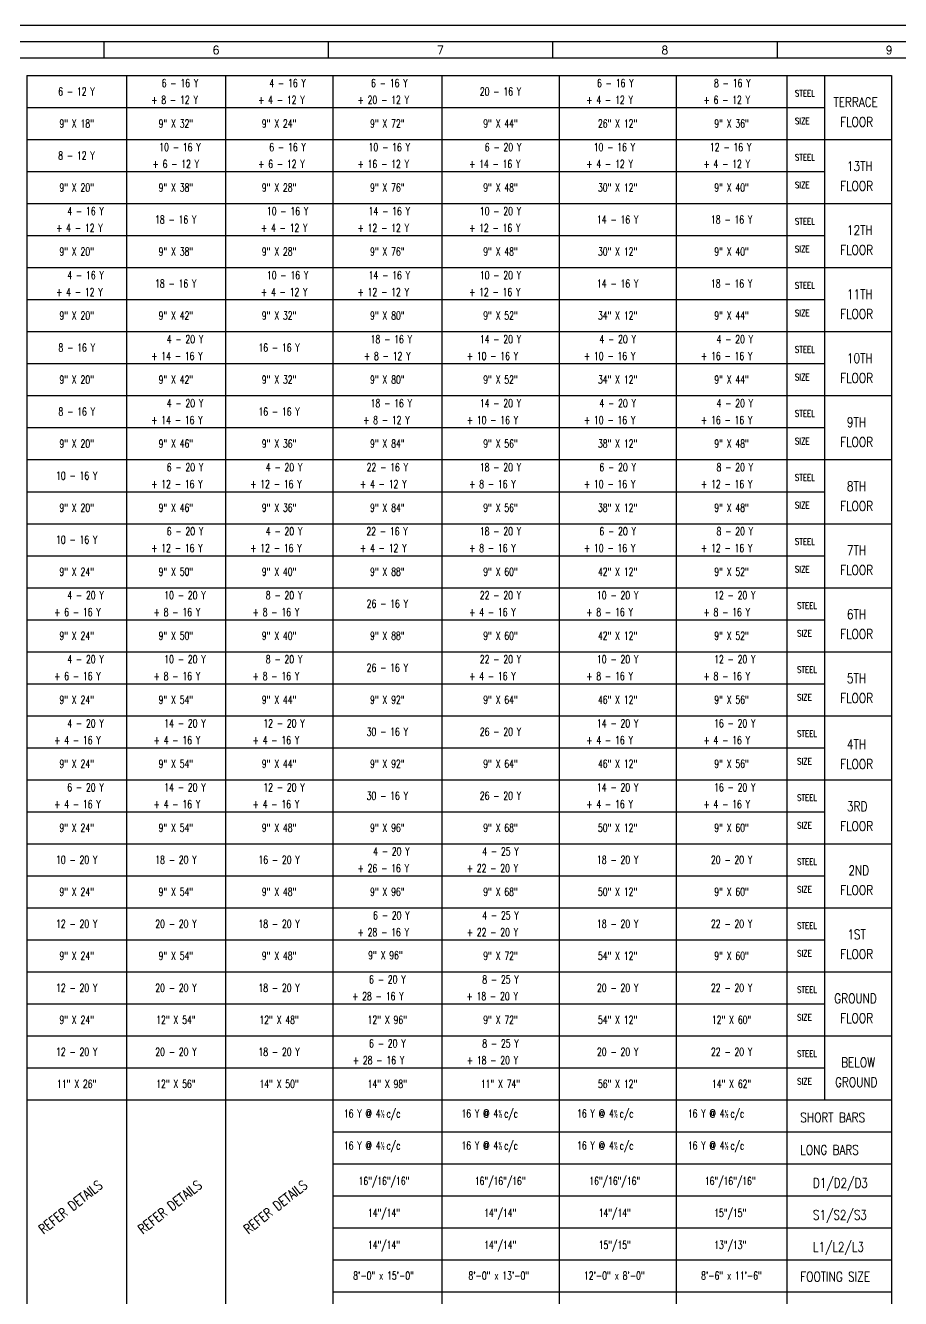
# Model space of a CAD drawing. Header units: inches. Extents: x 61991 to 161106, y 29687 to 64402.
# Drawn here: x 82366 to 83460, y 38372 to 39963 of the extents above; entities that cross this region are included whole.
import ezdxf
from ezdxf.enums import TextEntityAlignment as Align

# ---------------------------------------------------------------- set-up
doc = ezdxf.new("R2010")
doc.units = ezdxf.units.IN
doc.header["$MEASUREMENT"] = 0
for name, color, linetype in [('COLUMN SCHEDULE', 4, 'Continuous'), ('FRAME TABLE', 5, 'Continuous'), ('line', 1, 'Continuous'), ('PNA', 8, 'Continuous'), ('TEXT SCHEDULE', 2, 'Continuous'), ('TEXT SCHEDULE COLUMN', 4, 'Continuous')]:
    doc.layers.add(name, color=color, linetype=linetype)
doc.styles.add('ROMANS', font='R.SHX', dxfattribs={"width": 0.7})

# ---------------------------------------------------------------- blocks, each defined once
blk = doc.blocks.new('PRA_A1')
at = {"flags": 128}
blk.add_lwpolyline([(0, 0), (841, 0), (841, 594), (0, 594)], close=True, dxfattribs=at)
at = {"layer": 'PNA'}
for p, q in [((352.08, 589), (352.08, 584)), ((420.5, 589), (420.5, 584)), ((488.92, 589), (488.92, 584)), ((557.33, 589), (557.33, 584))]:
    blk.add_line(p, q, dxfattribs=at)
at = {"layer": 'PNA', "color": 1}
for points in [[(10, 5), (836, 5), (836, 589), (10, 589)], [(20, 10), (831, 10), (831, 584), (20, 584)]]:
    blk.add_lwpolyline(points, close=True, dxfattribs=at)
at = {"layer": 'PNA', "style": 'ROMANS'}
for s, p in [('6', (386.28, 586.5)), ('7', (454.7, 586.5)), ('8', (523.12, 586.5)), ('9', (591.53, 586.5))]:
    blk.add_text(s, height=2.5, dxfattribs=at).set_placement(p, align=Align.MIDDLE)

msp = doc.modelspace()

# ---------------------------------------------------------------- linework, layer by layer
at = {"layer": 'FRAME TABLE', "color": 7}
for p, q in [((82367.60387, 39900.22911), (83448.50245, 39900.22911)), ((82367.60387, 39900.22911), (82367.60387, 38222.35293)), ((82491.91562, 39900.22911), (82491.91562, 38222.35293)), ((82615.70221, 39900.22911), (82615.70221, 38222.35293)), ((82749.85732, 39900.22911), (82749.85732, 38222.35293)), ((82886.3338, 39900.22911), (82886.3338, 38222.35293)), ((83032.77284, 39900.22911), (83032.77284, 38222.35293)), ((83179.21188, 39900.22911), (83179.21188, 38222.35293)), ((83317.65092, 39900.22911), (83317.65092, 38222.35293)), ((83364.35423, 39900.22911), (83364.35423, 38620.22911)), ((83448.50245, 39900.22911), (83448.50245, 38222.35293))]:
    msp.add_line(p, q, dxfattribs=at)
at = {"layer": 'FRAME TABLE'}
for p, q in [((82367.60387, 39860.22911), (83364.35423, 39860.22911)), ((82367.60387, 39820.22911), (83448.50245, 39820.22911)), ((82367.60387, 39780.22911), (83364.35423, 39780.22911)), ((82367.60387, 39740.22911), (83448.50245, 39740.22911)), ((82367.60387, 39700.22911), (83364.35423, 39700.22911)), ((82367.60387, 39660.22911), (83448.50245, 39660.22911)), ((82367.60387, 39620.22911), (83364.35423, 39620.22911)), ((82367.60387, 39580.22911), (83448.50245, 39580.22911)), ((82367.60387, 39540.22911), (83364.35423, 39540.22911)), ((82367.60387, 39500.22911), (83448.50245, 39500.22911)), ((82367.60387, 39460.22911), (83364.35423, 39460.22911)), ((82367.60387, 39420.22911), (83448.50245, 39420.22911)), ((82367.60387, 39380.22911), (83364.35423, 39380.22911)), ((82367.60387, 39340.22911), (83448.50245, 39340.22911)), ((82367.60387, 39300.22911), (83364.35423, 39300.22911)), ((82367.60387, 39260.22911), (83448.50245, 39260.22911)), ((82367.60387, 39220.22911), (83364.35423, 39220.22911)), ((82367.60387, 39180.22911), (83448.50245, 39180.22911)), ((82367.60387, 39140.22911), (83364.35423, 39140.22911)), ((82367.60387, 39100.22911), (83448.50245, 39100.22911)), ((82367.60387, 39060.22911), (83364.35423, 39060.22911)), ((82367.60387, 39020.22911), (83448.50245, 39020.22911)), ((82367.60387, 38980.22911), (83364.35423, 38980.22911)), ((82367.60387, 38940.22911), (83448.50245, 38940.22911)), ((82367.60387, 38900.22911), (83364.35423, 38900.22911)), ((82367.60387, 38860.22911), (83448.50245, 38860.22911)), ((82367.60387, 38820.22911), (83364.35423, 38820.22911)), ((82367.60387, 38780.22911), (83448.50245, 38780.22911)), ((82367.60387, 38740.22911), (83364.35423, 38740.22911)), ((82367.60387, 38700.22911), (83448.50245, 38700.22911)), ((82367.60387, 38660.22911), (83364.35423, 38660.22911)), ((82367.60387, 38620.22911), (83448.50245, 38620.22911)), ((82749.85732, 38580.22911), (83448.50245, 38580.22911)), ((82749.85732, 38500.22911), (83448.50245, 38500.22911)), ((82749.85732, 38460.22911), (83448.50245, 38460.22911)), ((82749.85732, 38380.22911), (83448.50245, 38380.22911))]:
    msp.add_line(p, q, dxfattribs=at)
at = {"layer": 'line', "color": 5, "linetype": 'ByBlock'}
for p, q in [((82749.85732, 38540.22911), (83448.50245, 38540.22911)), ((82749.85732, 38420.22911), (83448.50245, 38420.22911))]:
    msp.add_line(p, q, dxfattribs=at)

# ---------------------------------------------------------------- block references
at = {"color": 2, "xscale": 4.099999999860302, "yscale": 4.099999999976717, "zscale": 4.099999999933744}
msp.add_blockref('PRA_A1', (81020.15082, 37527.40546), dxfattribs=at)

# ---------------------------------------------------------------- texts
at = {"layer": 'COLUMN SCHEDULE', "color": 4, "style": 'ROMANS', "width": 0.8}
for s, p in [('STEEL', (83327.5799, 39873.91933)), ('SIZE', (83327.5799, 39839.34049)), ('STEEL', (83327.5799, 39793.91933)), ('SIZE', (83327.5799, 39759.34049)), ('STEEL', (83327.5799, 39713.91933)), ('SIZE', (83327.5799, 39679.34049)), ('STEEL', (83327.5799, 39633.91933)), ('SIZE', (83327.5799, 39599.34049)), ('STEEL', (83327.5799, 39553.91933)), ('SIZE', (83327.5799, 39519.34049)), ('STEEL', (83327.5799, 39473.91933)), ('SIZE', (83327.5799, 39439.34049)), ('STEEL', (83327.5799, 39393.91933)), ('SIZE', (83327.5799, 39359.34049)), ('STEEL', (83327.5799, 39313.91933)), ('SIZE', (83327.5799, 39279.34049)), ('STEEL', (83330.3258, 39233.91933)), ('SIZE', (83330.3258, 39199.34049)), ('STEEL', (83330.3258, 39153.91933)), ('SIZE', (83330.3258, 39119.34049)), ('STEEL', (83330.3258, 39073.91933)), ('SIZE', (83330.3258, 39039.34049)), ('STEEL', (83330.3258, 38993.91933)), ('SIZE', (83330.3258, 38959.34049)), ('STEEL', (83330.3258, 38913.91933)), ('SIZE', (83330.3258, 38879.34049)), ('STEEL', (83330.3258, 38833.91933)), ('SIZE', (83330.3258, 38799.34049)), ('STEEL', (83330.3258, 38753.91933)), ('SIZE', (83330.3258, 38719.34049)), ('STEEL', (83330.3258, 38673.91933)), ('SIZE', (83330.3258, 38639.34049))]:
    msp.add_text(s, height=8, dxfattribs=at).set_placement(p)
at = {"layer": 'TEXT SCHEDULE', "style": 'ROMANS', "width": 0.8}
for s, p in [('TERRACE', (83375.71929, 39860.97501)), ('FLOOR', (83384.12194, 39836.27644)), ('13TH', (83392.65334, 39780.97501)), ('FLOOR', (83384.12194, 39756.27644)), ('12TH', (83392.65334, 39700.97501)), ('FLOOR', (83384.12194, 39676.27644)), ('11TH', (83392.65334, 39620.97501)), ('FLOOR', (83384.12194, 39596.27644)), ('10TH', (83392.65334, 39540.97501)), ('FLOOR', (83384.12194, 39516.27644)), ('9TH', (83392.65334, 39460.97501)), ('FLOOR', (83384.12194, 39436.27644)), ('8TH', (83392.65334, 39380.97501)), ('FLOOR', (83384.12194, 39356.27644)), ('7TH', (83392.65334, 39300.97501)), ('FLOOR', (83384.12194, 39276.27644)), ('6TH', (83392.65334, 39220.97501)), ('FLOOR', (83384.12194, 39196.27644)), ('5TH', (83392.65334, 39140.97501)), ('FLOOR', (83384.12194, 39116.27644)), ('4TH', (83392.65334, 39058.46885)), ('FLOOR', (83384.12194, 39033.77028)), ('3RD', (83392.65334, 38980.97501)), ('FLOOR', (83384.12194, 38956.27644)), ('2ND ', (83394.43705, 38900.97501)), ('FLOOR', (83384.12194, 38876.27644)), ('1ST', (83393.17831, 38820.97501)), ('FLOOR', (83384.12194, 38796.27644)), ('GROUND', (83376.81505, 38740.97501)), ('FLOOR', (83384.12194, 38716.27644)), ('BELOW', (83385.30482, 38660.97501)), ('GROUND', (83377.75451, 38636.27644)), ('SHORT BARS', (83334.32579, 38592.18806)), ('LONG BARS', (83334.32579, 38551.72694)), ('D1/D2/D3', (83350.12257, 38510.4484)), ('S1/S2/S3', (83350.12257, 38470.4484)), ('L1/L2/L3', (83350.12257, 38430.4484)), ('FOOTING SIZE', (83334.32579, 38393.31535))]:
    msp.add_text(s, height=12, dxfattribs=at).set_placement(p)
for p in [(82388.22746, 38451.91055), (82512.42847, 38451.91055), (82644.41425, 38451.91055)]:
    msp.add_text('REFER DETAILS', height=12, rotation=38.32958583, dxfattribs=at).set_placement(p)
at = {"layer": 'TEXT SCHEDULE COLUMN', "style": 'ROMANS', "width": 0.7}
for s, p in [('6 - 12 Y', (82429.49717, 39880.22911)), ('6 - 16 Y', (82558.85143, 39890.72911)), ('4 - 16 Y', (82693.35447, 39890.72911)), ('6 - 16 Y', (82820.56161, 39890.72911)), ('20 - 16 Y', (82959.55332, 39880.22911)), ('6 - 16 Y', (83103.03593, 39890.72911)), ('8 - 16 Y', (83249.25487, 39890.72911)), ('+ 8 - 12 Y', (82552.09981, 39869.72911)), ('+ 4 - 12 Y', (82685.62361, 39869.72911)), ('+ 20 - 12 Y', (82812.96567, 39869.72911)), ('+ 4 - 12 Y', (83095.88119, 39869.72911)), ('+ 6 - 12 Y', (83242.32023, 39869.72911)), ('9" X 18"', (82429.75974, 39840.22911)), ('9" X 32"', (82553.80891, 39840.22911)), ('9" X 24"', (82682.77976, 39840.22911)), ('9" X 72"', (82818.09556, 39840.22911)), ('9" X 44"', (82959.55332, 39840.22911)), ('26" X 12"', (83105.99236, 39840.22911)), ('9" X 36"', (83248.4314, 39840.22911)), ('8 - 12 Y', (82429.49717, 39800.22911)), ('10 - 16 Y', (82558.85143, 39810.72911)), ('6 - 16 Y', (82693.35447, 39810.72911)), ('10 - 16 Y', (82820.56161, 39810.72911)), ('6 - 20 Y', (82962.69355, 39810.72911)), ('10 - 16 Y', (83101.94696, 39810.72911)), ('12 - 16 Y', (83247.20224, 39810.72911)), ('+ 6 - 12 Y', (82553.6449, 39789.72911)), ('+ 6 - 12 Y', (82685.62361, 39789.72911)), ('+ 16 - 12 Y', (82812.96567, 39789.72911)), ('+ 14 - 16 Y', (82952.34315, 39789.72911)), ('+ 4 - 12 Y', (83095.88119, 39789.72911)), ('+ 4 - 12 Y', (83242.32023, 39789.72911)), ('9" X 20"', (82429.75974, 39760.22911)), ('9" X 38"', (82553.80891, 39760.22911)), ('9" X 28"', (82682.77976, 39760.22911)), ('9" X 76"', (82818.09556, 39760.22911)), ('9" X 48"', (82959.55332, 39760.22911)), ('30" X 12"', (83105.99236, 39760.22911)), ('9" X 40"', (83248.4314, 39760.22911)), ('4 - 16 Y', (82440.82339, 39730.72911)), ('18 - 16 Y', (82553.54633, 39720.22911)), ('10 - 16 Y', (82693.35447, 39730.72911)), ('14 - 16 Y', (82820.56161, 39730.72911)), ('10 - 20 Y', (82959.55332, 39730.72911)), ('14 - 16 Y', (83105.99236, 39720.22911)), ('18 - 16 Y', (83248.4314, 39720.22911)), ('+ 4 - 12 Y', (82433.1512, 39709.72911)), ('+ 4 - 12 Y', (82689.17908, 39709.72911)), ('+ 12 - 12 Y', (82812.96567, 39709.72911)), ('+ 12 - 16 Y', (82952.34315, 39709.72911)), ('9" X 20"', (82429.75974, 39680.22911)), ('9" X 38"', (82553.80891, 39680.22911)), ('9" X 28"', (82682.77976, 39680.22911)), ('9" X 76"', (82818.09556, 39680.22911)), ('9" X 48"', (82959.55332, 39680.22911)), ('30" X 12"', (83105.99236, 39680.22911)), ('9" X 40"', (83248.4314, 39680.22911)), ('4 - 16 Y', (82440.82339, 39650.72911)), ('18 - 16 Y', (82553.54633, 39640.22911)), ('10 - 16 Y', (82693.35447, 39650.72911)), ('14 - 16 Y', (82820.56161, 39650.72911)), ('10 - 20 Y', (82959.55332, 39650.72911)), ('14 - 16 Y', (83105.99236, 39640.22911)), ('18 - 16 Y', (83248.4314, 39640.22911)), ('+ 4 - 12 Y', (82433.1512, 39629.72911)), ('+ 4 - 12 Y', (82689.17908, 39629.72911)), ('+ 12 - 12 Y', (82812.96567, 39629.72911)), ('+ 12 - 16 Y', (82952.34315, 39629.72911)), ('9" X 20"', (82429.75974, 39600.22911)), ('9" X 42"', (82553.80891, 39600.22911)), ('9" X 32"', (82682.77976, 39600.22911)), ('9" X 80"', (82818.09556, 39600.22911)), ('9" X 52"', (82959.55332, 39600.22911)), ('34" X 12"', (83105.99236, 39600.22911)), ('9" X 44"', (83248.4314, 39600.22911)), ('8 - 16 Y', (82429.75974, 39560.22911)), ('4 - 20 Y', (82565.13514, 39570.72911)), ('16 - 16 Y', (82682.77976, 39560.22911)), ('18 - 16 Y', (82823.07684, 39570.72911)), ('14 - 20 Y', (82959.55332, 39570.72911)), ('4 - 20 Y', (83105.99236, 39570.72911)), ('4 - 20 Y', (83252.4314, 39570.72911)), ('+ 14 - 16 Y', (82555.02397, 39549.72911)), ('+ 8 - 12 Y', (82817.94935, 39549.72911)), ('+ 10 - 16 Y', (82949.44215, 39549.72911)), ('+ 10 - 16 Y', (83095.88119, 39549.72911)), ('+ 16 - 16 Y', (83242.32023, 39549.72911)), ('9" X 20"', (82429.75974, 39520.22911)), ('9" X 42"', (82553.80891, 39520.22911)), ('9" X 32"', (82682.77976, 39520.22911)), ('9" X 80"', (82818.09556, 39520.22911)), ('9" X 52"', (82959.55332, 39520.22911)), ('34" X 12"', (83105.99236, 39520.22911)), ('9" X 44"', (83248.4314, 39520.22911)), ('8 - 16 Y', (82429.75974, 39480.22911)), ('4 - 20 Y', (82565.13514, 39490.72911)), ('16 - 16 Y', (82682.77976, 39480.22911)), ('18 - 16 Y', (82823.07684, 39490.72911)), ('14 - 20 Y', (82959.55332, 39490.72911)), ('4 - 20 Y', (83105.99236, 39490.72911)), ('4 - 20 Y', (83252.4314, 39490.72911)), ('+ 14 - 16 Y', (82555.02397, 39469.72911)), ('+ 8 - 12 Y', (82816.85303, 39469.72911)), ('+ 10 - 16 Y', (82949.44215, 39469.72911)), ('+ 10 - 16 Y', (83095.88119, 39469.72911)), ('+ 16 - 16 Y', (83242.32023, 39469.72911)), ('9" X 20"', (82429.75974, 39440.22911)), ('9" X 46"', (82553.80891, 39440.22911)), ('9" X 36"', (82682.77976, 39440.22911)), ('9" X 84"', (82818.09556, 39440.22911)), ('9" X 56"', (82959.55332, 39440.22911)), ('38" X 12"', (83105.99236, 39440.22911)), ('9" X 48"', (83248.4314, 39440.22911)), ('10 - 16 Y', (82429.75974, 39400.22911)), ('6 - 20 Y', (82565.13514, 39410.72911)), ('4 - 20 Y', (82688.92173, 39410.72911)), ('22 - 16 Y', (82818.07458, 39410.72911)), ('18 - 20 Y', (82959.55332, 39410.72911)), ('6 - 20 Y', (83105.99236, 39410.72911)), ('8 - 20 Y', (83252.4314, 39410.72911)), ('+ 12 - 16 Y', (82555.02397, 39389.72911)), ('+ 12 - 16 Y', (82678.81055, 39389.72911)), ('+ 4 - 12 Y', (82812.96567, 39389.72911)), ('+ 8 - 16 Y', (82949.44215, 39389.72911)), ('+ 10 - 16 Y', (83095.88119, 39389.72911)), ('+ 12 - 16 Y', (83242.32023, 39389.72911)), ('9" X 20"', (82429.75974, 39360.22911)), ('9" X 46"', (82553.80891, 39360.22911)), ('9" X 36"', (82682.77976, 39360.22911)), ('9" X 84"', (82818.09556, 39360.22911)), ('9" X 56"', (82959.55332, 39360.22911)), ('38" X 12"', (83105.99236, 39360.22911)), ('9" X 48"', (83248.4314, 39360.22911)), ('6 - 20 Y', (82565.13514, 39330.72911)), ('4 - 20 Y', (82688.92173, 39330.72911)), ('22 - 16 Y', (82817.75117, 39330.72911)), ('18 - 20 Y', (82959.55332, 39330.72911)), ('6 - 20 Y', (83105.99236, 39330.72911)), ('8 - 20 Y', (83252.4314, 39330.72911)), ('10 - 16 Y', (82429.75974, 39320.22911)), ('+ 12 - 16 Y', (82555.02397, 39309.72911)), ('+ 12 - 16 Y', (82678.81055, 39309.72911)), ('+ 4 - 12 Y', (82812.96567, 39309.72911)), ('+ 8 - 16 Y', (82949.44215, 39309.72911)), ('+ 10 - 16 Y', (83095.88119, 39309.72911)), ('+ 12 - 16 Y', (83242.32023, 39309.72911)), ('9" X 24"', (82429.75974, 39280.22911)), ('9" X 50"', (82553.80891, 39280.22911)), ('9" X 40"', (82682.77976, 39280.22911)), ('9" X 88"', (82818.09556, 39280.22911)), ('9" X 60"', (82959.55332, 39280.22911)), ('42" X 12"', (83105.99236, 39280.22911)), ('9" X 52"', (83248.4314, 39280.22911)), ('4 - 20 Y', (82440.82339, 39250.72911)), ('10 - 20 Y', (82565.13514, 39250.72911)), ('8 - 20 Y', (82688.92173, 39250.72911)), ('22 - 20 Y', (82959.55332, 39250.72911)), ('10 - 20 Y', (83105.99236, 39250.72911)), ('12 - 20 Y', (83252.4314, 39250.72911)), ('+ 6 - 16 Y', (82430.71222, 39229.72911)), ('+ 8 - 16 Y', (82555.02397, 39229.72911)), ('+ 8 - 16 Y', (82678.81055, 39229.72911)), ('26 - 16 Y', (82818.09556, 39240.22911)), ('+ 4 - 16 Y', (82949.44215, 39229.72911)), ('+ 8 - 16 Y', (83095.88119, 39229.72911)), ('+ 8 - 16 Y', (83242.32023, 39229.72911)), ('9" X 24"', (82429.75974, 39200.22911)), ('9" X 50"', (82553.80891, 39200.22911)), ('9" X 40"', (82682.77976, 39200.22911)), ('9" X 88"', (82818.09556, 39200.22911)), ('9" X 60"', (82959.55332, 39200.22911)), ('42" X 12"', (83105.99236, 39200.22911)), ('9" X 52"', (83248.4314, 39200.22911)), ('4 - 20 Y', (82440.82339, 39170.72911)), ('10 - 20 Y', (82565.13514, 39170.72911)), ('8 - 20 Y', (82688.92173, 39170.72911)), ('22 - 20 Y', (82959.55332, 39170.72911)), ('10 - 20 Y', (83105.99236, 39170.72911)), ('12 - 20 Y', (83252.4314, 39170.72911)), ('+ 6 - 16 Y', (82430.71222, 39149.72911)), ('+ 8 - 16 Y', (82555.02397, 39149.72911)), ('+ 8 - 16 Y', (82678.81055, 39149.72911)), ('26 - 16 Y', (82818.09556, 39160.22911)), ('+ 4 - 16 Y', (82949.44215, 39149.72911)), ('+ 8 - 16 Y', (83095.88119, 39149.72911)), ('+ 8 - 16 Y', (83242.32023, 39149.72911)), ('9" X 24"', (82429.75974, 39120.22911)), ('9" X 54"', (82553.80891, 39120.22911)), ('9" X 44"', (82682.77976, 39120.22911)), ('9" X 92"', (82818.09556, 39120.22911)), ('9" X 64"', (82959.55332, 39120.22911)), ('46" X 12"', (83105.99236, 39120.22911)), ('9" X 56"', (83248.4314, 39120.22911)), ('4 - 20 Y', (82440.82339, 39090.72911)), ('14 - 20 Y', (82565.13514, 39090.72911)), ('12 - 20 Y', (82688.92173, 39090.72911)), ('14 - 20 Y', (83105.99236, 39090.72911)), ('16 - 20 Y', (83252.4314, 39090.72911)), ('+ 4 - 16 Y', (82430.71222, 39069.72911)), ('+ 4 - 16 Y', (82555.02397, 39069.72911)), ('+ 4 - 16 Y', (82678.81055, 39069.72911)), ('30 - 16 Y', (82818.09556, 39080.22911)), ('26 - 20 Y', (82959.55332, 39080.22911)), ('+ 4 - 16 Y', (83095.88119, 39069.72911)), ('+ 4 - 16 Y', (83242.32023, 39069.72911)), ('9" X 24"', (82429.75974, 39040.22911)), ('9" X 54"', (82553.80891, 39040.22911)), ('9" X 44"', (82682.77976, 39040.22911)), ('9" X 92"', (82818.09556, 39040.22911)), ('9" X 64"', (82959.55332, 39040.22911)), ('46" X 12"', (83105.99236, 39040.22911)), ('9" X 56"', (83248.4314, 39040.22911)), ('6 - 20 Y', (82440.82339, 39010.72911)), ('14 - 20 Y', (82565.13514, 39010.72911)), ('12 - 20 Y', (82688.92173, 39010.72911)), ('14 - 20 Y', (83105.99236, 39010.72911)), ('16 - 20 Y', (83252.4314, 39010.72911)), ('+ 4 - 16 Y', (82430.71222, 38989.72911)), ('+ 4 - 16 Y', (82555.02397, 38989.72911)), ('+ 4 - 16 Y', (82678.81055, 38989.72911)), ('30 - 16 Y', (82818.09556, 39000.22911)), ('26 - 20 Y', (82959.55332, 39000.22911)), ('+ 4 - 16 Y', (83095.88119, 38989.72911)), ('+ 4 - 16 Y', (83242.32023, 38989.72911)), ('9" X 24"', (82429.75974, 38960.22911)), ('9" X 54"', (82553.80891, 38960.22911)), ('9" X 48"', (82682.77976, 38960.22911)), ('9" X 96"', (82818.09556, 38960.22911)), ('9" X 68"', (82959.55332, 38960.22911)), ('50" X 12"', (83105.99236, 38960.22911)), ('9" X 60"', (83248.4314, 38960.22911)), ('4 - 20 Y', (82823.07684, 38930.72911)), ('4 - 25 Y', (82959.55332, 38930.72911)), ('10 - 20 Y', (82429.75974, 38920.22911)), ('18 - 20 Y', (82553.80891, 38920.22911)), ('16 - 20 Y', (82682.77976, 38920.22911)), ('+ 26 - 16 Y', (82812.96567, 38909.72911)), ('+ 22 - 20 Y', (82949.44215, 38909.72911)), ('18 - 20 Y', (83105.99236, 38920.22911)), ('20 - 20 Y', (83248.4314, 38920.22911)), ('9" X 24"', (82429.75974, 38880.22911)), ('9" X 54"', (82553.80891, 38880.22911)), ('9" X 48"', (82682.77976, 38880.22911)), ('9" X 96"', (82818.09556, 38880.22911)), ('9" X 68"', (82959.55332, 38880.22911)), ('50" X 12"', (83105.99236, 38880.22911)), ('9" X 60"', (83248.4314, 38880.22911)), ('6 - 20 Y', (82823.07684, 38850.72911)), ('4 - 25 Y', (82959.55332, 38850.72911)), ('12 - 20 Y', (82429.75974, 38840.22911)), ('20 - 20 Y', (82553.80891, 38840.22911)), ('18 - 20 Y', (82682.77976, 38840.22911)), ('+ 28 - 16 Y', (82812.96567, 38829.72911)), ('+ 22 - 20 Y', (82949.44215, 38829.72911)), ('18 - 20 Y', (83105.99236, 38840.22911)), ('22 - 20 Y', (83248.4314, 38840.22911)), ('9" X 24"', (82429.75974, 38800.22911)), ('9" X 54"', (82553.80891, 38800.22911)), ('9" X 48"', (82682.77976, 38800.22911)), ('9" X 96"', (82815.69118, 38800.93381)), ('9" X 72"', (82959.55332, 38800.22911)), ('54" X 12"', (83105.99236, 38800.22911)), ('9" X 60"', (83248.4314, 38800.22911)), ('6 - 20 Y', (82818.09556, 38770.72911)), ('8 - 25 Y', (82959.55332, 38770.72911)), ('12 - 20 Y', (82429.75974, 38760.22911)), ('20 - 20 Y', (82553.80891, 38760.22911)), ('18 - 20 Y', (82682.77976, 38760.22911)), ('+ 28 - 16 Y', (82806.2137, 38749.72911)), ('+ 18 - 20 Y', (82949.13938, 38749.72911)), ('20 - 20 Y', (83105.99236, 38760.22911)), ('22 - 20 Y', (83248.4314, 38760.22911)), ('9" X 24"', (82429.75974, 38720.22911)), ('12" X 54"', (82553.80891, 38720.22911)), ('12" X 48"', (82682.77976, 38720.22911)), ('12" X 96"', (82818.09556, 38720.22911)), ('9" X 72"', (82959.55332, 38720.22911)), ('54" X 12"', (83105.99236, 38720.22911)), ('12" X 60"', (83248.4314, 38720.22911)), ('6 - 20 Y', (82818.09556, 38690.72911)), ('8 - 25 Y', (82959.55332, 38690.72911)), ('12 - 20 Y', (82429.75974, 38680.22911)), ('20 - 20 Y', (82553.80891, 38680.22911)), ('18 - 20 Y', (82682.77976, 38680.22911)), ('+ 28 - 16 Y', (82807.02241, 38669.72911)), ('+ 18 - 20 Y', (82949.44246, 38669.72911)), ('20 - 20 Y', (83105.99236, 38680.22911)), ('22 - 20 Y', (83248.4314, 38680.22911)), ('11" X 26"', (82429.75974, 38640.22911)), ('12" X 56"', (82553.80891, 38640.22911)), ('14" X 50"', (82682.77976, 38640.22911)), ('14" X 98"', (82818.09556, 38640.22911)), ('11" X 74"', (82959.55332, 38640.22911)), ('56" X 12"', (83105.99236, 38640.22911)), ('14" X 62"', (83248.4314, 38640.22911)), ('16"/16"/16"', (82813.94089, 38518.89579)), ('16"/16"/16"', (82959.1954, 38518.89579)), ('16"/16"/16"', (83102.42271, 38518.89579)), ('16"/16"/16"', (83246.76304, 38518.89579)), ('14"/14"', (82813.94089, 38478.89579)), ('14"/14"', (82959.1954, 38478.89579)), ('14"/14"', (83102.42271, 38478.89579)), ('15"/15"', (83246.76304, 38478.89579)), ('14"/14"', (82813.94089, 38438.89579)), ('14"/14"', (82959.1954, 38438.89579)), ('15"/15"', (83102.42271, 38438.89579)), ('13"/13"', (83246.76304, 38438.89579)), ('8\'-0" x 15\'-0"', (82813.37596, 38400.57897)), ('8\'-0" x 13\'-0"', (82957.44628, 38400.57897)), ('12\'-0" x 8\'-0"', (83101.84852, 38400.57897)), ('8\'-6" x 11\'-6"', (83248.28756, 38400.57897))]:
    msp.add_text(s, height=10, dxfattribs=at).set_placement(p, align=Align.MIDDLE_CENTER)
at = {"layer": 'TEXT SCHEDULE COLUMN', "char_height": 10, "attachment_point": 4, "line_spacing_factor": 0.7, "style": 'ROMANS'}
for insert in [(82763.75044, 38601.48594), (82910.76383, 38601.48594), (83055.23762, 38601.48594), (83193.6842, 38601.48594), (82763.75044, 38561.48594), (82910.76383, 38561.48594), (83055.23762, 38561.48594), (83193.6842, 38561.48594)]:
    msp.add_mtext('16 Y @ 4{\\Fromans|c0;\\H0.9583x;½\\fMS Shell Dlg|b0|i0|c0|p0;\\H0.7391x; }c/c ', dxfattribs=dict(at, insert=insert))

doc.saveas('drawing.dxf')
